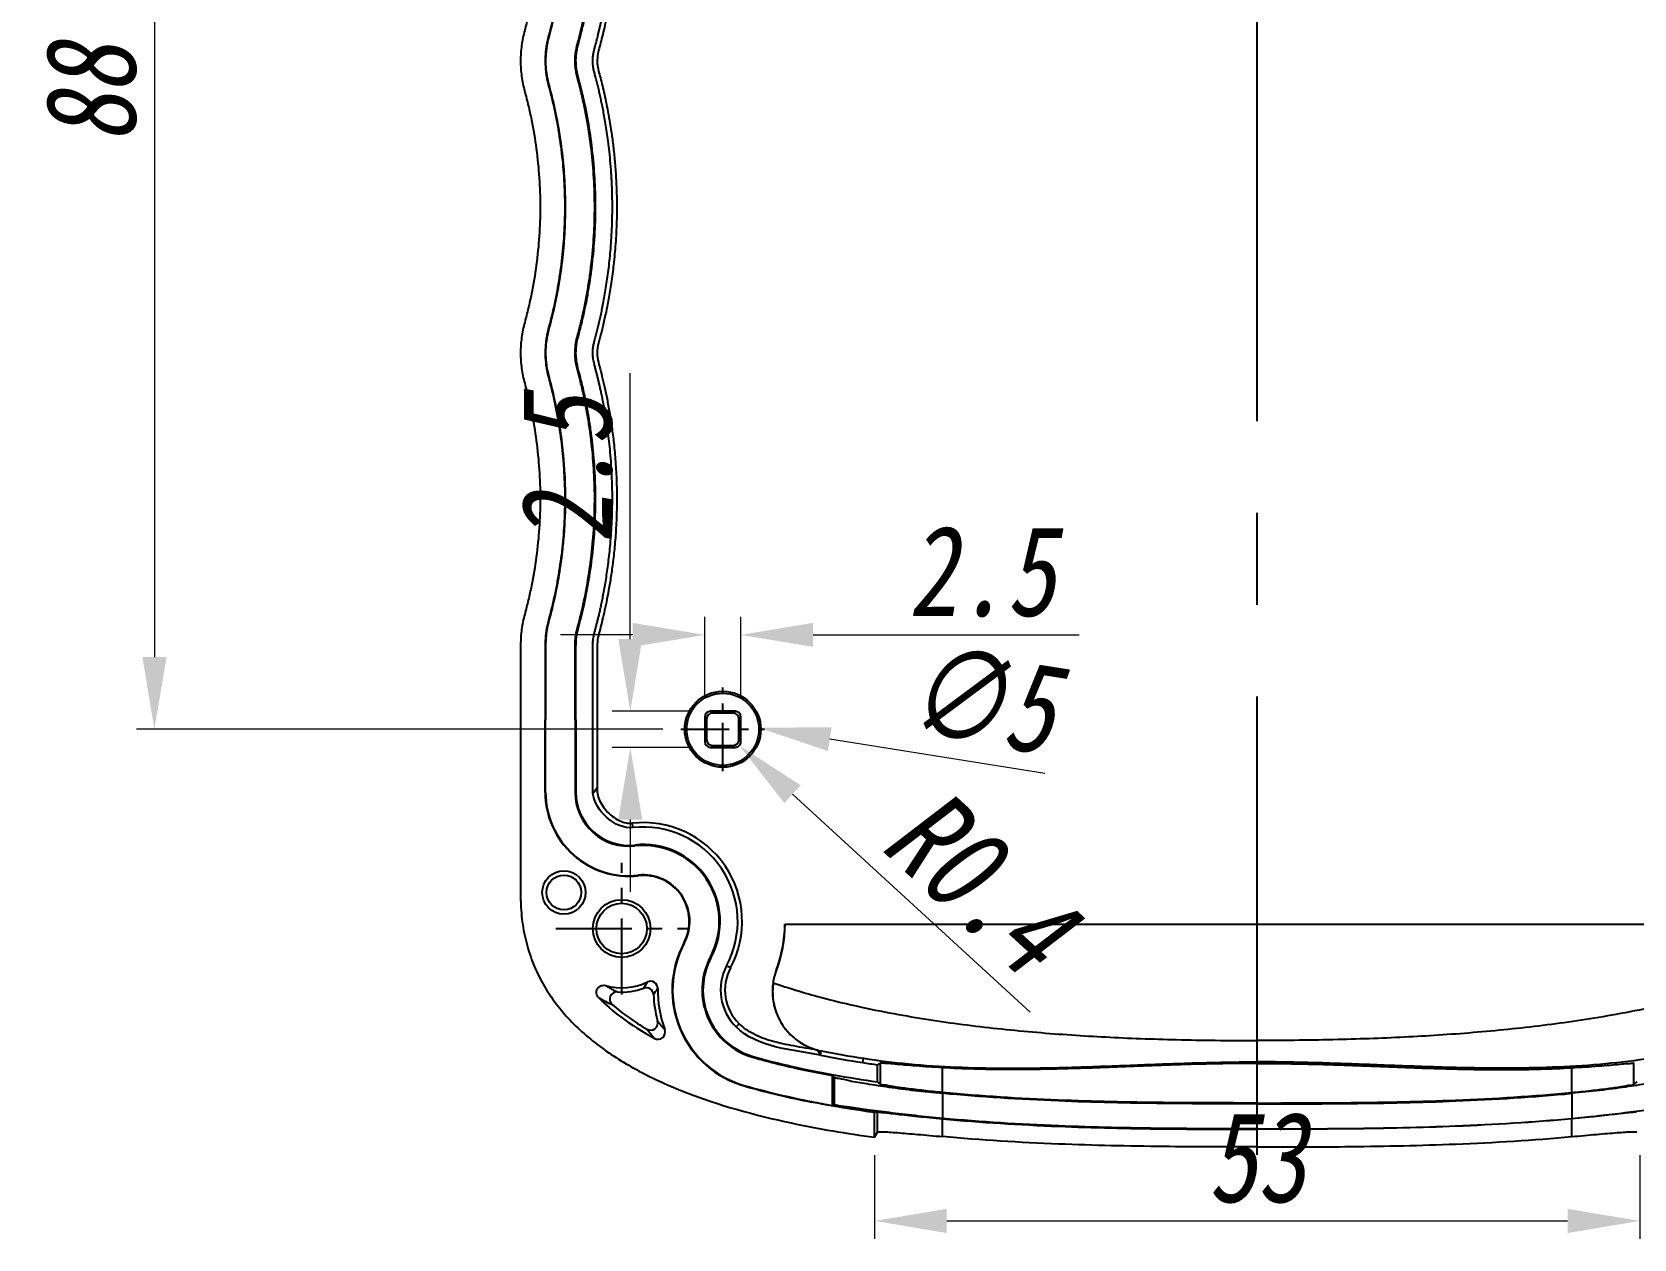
# Model space of a CAD drawing. Header units: millimetres. Extents: x 4697 to 5264, y 321 to 714.
# Drawn here: x 5094.8 to 5205.7, y 439.5 to 523.1 of the extents above; entities that cross this region are included whole.
import ezdxf

# ---------------------------------------------------------------- set-up
doc = ezdxf.new("R2010")
doc.units = ezdxf.units.MM
doc.linetypes.add('CENTER', pattern=[50.8, 31.75, -6.35, 6.35, -6.35])
doc.layers.add('06___PRT_ALL_SURFS', color=7, linetype='Continuous')
doc.layers.add('dim', color=82, linetype='Continuous', lineweight=9)
doc.styles.add('wuwei', font='SimSun.ttf', dxfattribs={"width": 0.8, "oblique": 10})
doc.dimstyles.new('wuwei', dxfattribs={"dimscale": 2.5, "dimtxt": 2.5, "dimasz": 1.5, "dimexe": 0.3, "dimexo": 0.3, "dimgap": 0.5, "dimtad": 1, "dimdsep": 46, "dimtxsty": 'wuwei', "dimcen": 0, "dimclrd": 42, "dimclre": 82, "dimclrt": 82, "dimazin": 2, "dimtfac": 1, "dimtofl": 0, "dimtmove": 0, "dimatfit": 3, "dimfxl": 0, "dimlwd": 5, "dimlwe": 5, "dimarcsym": 0})

# ---------------------------------------------------------------- blocks, each defined once
blk = doc.blocks.new('*D22')
at = {"layer": 'Defpoints', "color": 0}
for p in [(5139.71, 562.81), (5103.25, 474.81), (5139.71, 474.81)]:
    blk.add_point(p, dxfattribs=at)
at = {"layer": 'dim', "color": 82, "lineweight": 5}
for p, q in [((5138.46, 562.81), (5102.01, 562.81)), ((5138.46, 474.81), (5102.01, 474.81))]:
    blk.add_line(p, q, dxfattribs=at)
at = {"layer": 'dim', "color": 42, "lineweight": 5}
blk.add_line((5103.25, 557.81), (5103.25, 479.81), dxfattribs=at)
at = {"layer": 'dim', "color": 42}
for points in [[(5102.42, 557.81), (5104.09, 557.81), (5103.25, 562.81)], [(5102.42, 479.81), (5104.09, 479.81), (5103.25, 474.81)]]:
    blk.add_solid(points, dxfattribs=at)
at = {"layer": 'dim', "color": 82, "insert": (5098.88, 518.81), "char_height": 6.25, "attachment_point": 5, "rotation": 90, "style": 'wuwei'}
blk.add_mtext('88', dxfattribs=at)
blk = doc.blocks.new('*D21')
at = {"layer": 'Defpoints', "color": 0}
for p in [(5153.11, 446.56), (5206.1, 446.56), (5206.1, 440.77)]:
    blk.add_point(p, dxfattribs=at)
at = {"layer": 'dim', "color": 82, "lineweight": 5}
for p, q in [((5153.11, 445.31), (5153.11, 439.52)), ((5206.1, 445.31), (5206.1, 439.52))]:
    blk.add_line(p, q, dxfattribs=at)
at = {"layer": 'dim', "color": 42, "lineweight": 5}
blk.add_line((5158.11, 440.77), (5201.1, 440.77), dxfattribs=at)
at = {"layer": 'dim', "color": 42}
for points in [[(5158.11, 441.6), (5158.11, 439.93), (5153.11, 440.77)], [(5201.1, 441.6), (5201.1, 439.93), (5206.1, 440.77)]]:
    blk.add_solid(points, dxfattribs=at)
at = {"layer": 'dim', "color": 82, "insert": (5179.61, 445.14), "char_height": 6.25, "attachment_point": 5, "style": 'wuwei'}
blk.add_mtext('53', dxfattribs=at)
blk = doc.blocks.new('*D20')
at = {"layer": 'Defpoints', "color": 0}
for p in [(5143.86, 481.35), (5141.36, 475.66), (5143.86, 475.66)]:
    blk.add_point(p, dxfattribs=at)
at = {"layer": 'dim', "color": 82, "lineweight": 5}
for p, q in [((5141.36, 476.91), (5141.36, 482.6)), ((5143.86, 476.91), (5143.86, 482.6))]:
    blk.add_line(p, q, dxfattribs=at)
at = {"layer": 'dim', "color": 42, "lineweight": 5}
for p, q in [((5136.36, 481.35), (5131.36, 481.35)), ((5148.86, 481.35), (5167.27, 481.35))]:
    blk.add_line(p, q, dxfattribs=at)
at = {"layer": 'dim', "color": 42}
for points in [[(5136.36, 482.18), (5136.36, 480.52), (5141.36, 481.35)], [(5148.86, 482.18), (5148.86, 480.52), (5143.86, 481.35)]]:
    blk.add_solid(points, dxfattribs=at)
at = {"layer": 'dim', "color": 82, "insert": (5160.56, 485.73), "char_height": 6.25, "attachment_point": 5, "style": 'wuwei'}
blk.add_mtext('2.5', dxfattribs=at)
blk = doc.blocks.new('*D19')
at = {"layer": 'Defpoints', "color": 0}
for p in [(5136.2, 476.06), (5141.76, 476.06), (5141.76, 473.56)]:
    blk.add_point(p, dxfattribs=at)
at = {"layer": 'dim', "color": 42, "lineweight": 5}
for p, q in [((5136.2, 481.06), (5136.2, 499.48)), ((5136.2, 468.56), (5136.2, 463.56))]:
    blk.add_line(p, q, dxfattribs=at)
at = {"layer": 'dim', "color": 82, "lineweight": 5}
for p, q in [((5140.51, 476.06), (5134.95, 476.06)), ((5140.51, 473.56), (5134.95, 473.56))]:
    blk.add_line(p, q, dxfattribs=at)
at = {"layer": 'dim', "color": 42}
for points in [[(5135.37, 481.06), (5137.03, 481.06), (5136.2, 476.06)], [(5135.37, 468.56), (5137.03, 468.56), (5136.2, 473.56)]]:
    blk.add_solid(points, dxfattribs=at)
at = {"layer": 'dim', "color": 82, "insert": (5131.83, 492.77), "char_height": 6.25, "attachment_point": 5, "rotation": 90, "style": 'wuwei'}
blk.add_mtext('2.5', dxfattribs=at)
blk = doc.blocks.new('*D18')
at = {"layer": 'Defpoints', "color": 0}
for p in [(5140.14, 475.71), (5145.07, 474.92)]:
    blk.add_point(p, dxfattribs=at)
at = {"layer": 'dim', "color": 42, "lineweight": 5}
blk.add_line((5164.91, 471.76), (5150.01, 474.13), dxfattribs=at)
at = {"layer": 'dim', "color": 42}
blk.add_solid([(5150.14, 474.95), (5149.88, 473.31), (5145.07, 474.92)], dxfattribs=at)
at = {"layer": 'dim', "color": 82, "insert": (5160.62, 476.87), "char_height": 6.25, "attachment_point": 5, "rotation": 350.9405, "style": 'wuwei'}
blk.add_mtext('∅5', dxfattribs=at)
blk = doc.blocks.new('*D28')
at = {"layer": 'Defpoints', "color": 0}
for p in [(5143.46, 473.96), (5143.75, 473.69)]:
    blk.add_point(p, dxfattribs=at)
at = {"layer": 'dim', "color": 42, "lineweight": 5}
blk.add_line((5163.89, 455.23), (5147.44, 470.31), dxfattribs=at)
at = {"layer": 'dim', "color": 42}
blk.add_solid([(5148, 470.93), (5146.87, 469.7), (5143.75, 473.69)], dxfattribs=at)
at = {"layer": 'dim', "color": 82, "insert": (5160.46, 464.3), "char_height": 6.25, "attachment_point": 5, "rotation": 317.4769, "style": 'wuwei'}
blk.add_mtext('R0.4', dxfattribs=at)

msp = doc.modelspace()

# ---------------------------------------------------------------- linework, layer by layer
at = {"color": 1, "linetype": 'CENTER'}
msp.add_line((5179.605, 445.341), (5179.605, 685.238), dxfattribs=at)
at = {"color": 7, "linetype": 'Continuous'}
for p, q in [((5130.305, 470.439), (5130.306, 475.474)), ((5130.336, 470.439), (5130.336, 475.474)), ((5132.441, 475.474), (5132.38, 475.474)), ((5130.336, 470.439), (5130.305, 470.439)), ((5132.38, 471.08), (5132.379, 470.438)), ((5132.379, 470.438), (5132.44, 470.438)), ((5132.441, 470.93), (5132.44, 470.438)), ((5133.767, 470.588), (5133.903, 470.587)), ((5133.903, 470.78), (5133.903, 470.587)), ((5136.378, 468.004), (5136.344, 468.307)), ((5136.52, 466.735), (5136.513, 466.796)), ((5136.748, 464.705), (5136.751, 464.674)), ((5146.909, 461.312), (5212.302, 461.312)), ((5139.94, 460), (5139.913, 460.014)), ((5141.743, 459.038), (5141.797, 459.009)), ((5143.139, 458.294), (5142.869, 458.438)), ((5146.302, 458.11), (5146.318, 458.104)), ((5143.734, 454.426), (5143.52, 454.208)), ((5149.364, 452.241), (5149.423, 452.542)), ((5179.605, 451.68), (5179.605, 453.257)), ((5144.686, 452.098), (5144.702, 452.157)), ((5205.692, 450.228), (5205.692, 451.696)), ((5201.394, 449.659), (5201.394, 451.375)), ((5205.692, 450.228), (5205.905, 450.401)), ((5144.163, 450.122), (5144.155, 450.092)), ((5201.394, 449.603), (5201.394, 447.866)), ((5148.757, 449.029), (5148.748, 448.999)), ((5153.106, 446.556), (5153.106, 448.273)), ((5153.318, 446.909), (5153.318, 448.315)), ((5179.605, 448.877), (5179.605, 448.933)), ((5157.817, 446.606), (5157.817, 447.84)), ((5179.605, 447.121), (5179.605, 447.148)), ((5201.394, 446.606), (5201.394, 447.84)), ((5153.106, 446.556), (5153.318, 446.909))]:
    msp.add_line(p, q, dxfattribs=at)
at = {"color": 1, "linetype": 'CENTER', "ltscale": 0.165934}
for p, q in [((5135.605, 456.448), (5135.605, 465.575)), ((5131.042, 461.012), (5140.168, 461.012))]:
    msp.add_line(p, q, dxfattribs=at)
at = {"color": 7, "linetype": 'Continuous'}
for radius in [1.5, 1.203]:
    msp.add_circle((5131.605, 463.512), radius, dxfattribs=at)
for centre, radius, start, end in [((5136.106, 470.438), 5.8, 179.99872, 276.38989), ((5136.106, 470.438), 5.77, 179.99872, 276.38988), ((5168.815, 485.787), 39.292, 201.98114, 202.21793), ((5136.106, 470.438), 3.726, 180, 276.38988), ((5136.106, 470.438), 3.665, 180.00039, 276.38988), ((5114.764, 483.938), 23.224, 324.18117, 324.90999), ((5153.636, 456.658), 24.265, 144.40991, 144.96566), ((5137.105, 461.512), 6.838, 331.92913, 96.38988), ((5137.105, 461.512), 6.532, 331.92913, 96.38794), ((5137.105, 461.512), 5.317, 331.92913, 96.38988), ((5137.105, 461.512), 5.256, 331.92913, 96.38988), ((5137.105, 461.512), 3.213, 331.92913, 96.38988), ((5137.105, 461.512), 3.182, 331.92914, 96.38986), ((5137.105, 461.512), 9.805, 339.70185, 358.83127), ((5146.02, 456.757), 6.921, 151.92913, 254.36861), ((5146.02, 456.757), 6.89, 151.92913, 254.36861), ((5146.02, 456.757), 4.847, 151.92913, 254.01867), ((5146.02, 456.757), 4.786, 151.92913, 254.0184), ((5146.02, 456.757), 3.571, 151.92913, 225.56353), ((5146.02, 456.757), 3.265, 151.92913, 225.56352), ((5135.605, 461.012), 4.1, 254.18436, 295.69769), ((5117.393, 468.632), 22.97, 329.25624, 330.48928), ((5137.6, 456.867), 0.5, 359.2444, 115.70967), ((5137.865, 462.642), 7.485, 238.86637, 247.08278), ((5135.277, 456.126), 0.5, 86.10911, 229.22887), ((5135.605, 461.012), 4.397, 266.16175, 290.36059), ((5137.309, 456.421), 0.5, 2.20389, 110.36866), ((5118.063, 470.447), 24.209, 324.65043, 325.86007), ((5146.02, 456.757), 8.218, 182.21196, 195.1645), ((5146.02, 456.757), 7.921, 179.25639, 200.2167), ((5137.606, 454.477), 0.5, 239.469, 15.19602), ((5148.077, 462.374), 13.578, 217.83156, 221.32803), ((5138.118, 453.847), 0.5, 241.55609, 20.25533), ((5147.815, 462.356), 12.435, 218.53973, 222.09085), ((5163.631, 460.971), 16.726, 210.01223, 211.45852), ((5163.34, 523.399), 72.517, 258.88714, 261.24301), ((5160.408, 508.179), 60.317, 254.36861, 258.85467), ((5160.408, 508.179), 60.287, 254.36861, 258.85689), ((5162.477, 518.724), 71.033, 258.86318, 260.04453), ((5132.983, 550.324), 104.016, 281.1546, 281.27398)]:
    msp.add_arc(centre, radius, start, end, dxfattribs=at)
for points, start_tangent, end_tangent in [([(5136.106, 683.523), (5135.05, 683.484), (5131.339, 683.341), (5127.629, 683.186), (5125.774, 683.104), (5123.919, 683.019), (5122.064, 682.931), (5121.136, 682.886), (5120.21, 682.841), (5119.453, 682.767), (5118.705, 682.622), (5117.272, 682.123), (5115.957, 681.361), (5114.81, 680.366), (5113.872, 679.171), (5113.177, 677.82), (5112.75, 676.364), (5112.641, 675.61), (5112.605, 674.85), (5112.605, 673.671), (5112.605, 672.49), (5112.605, 670.129), (5112.605, 667.769), (5112.605, 665.408), (5112.605, 660.687), (5112.605, 655.966), (5112.605, 651.245), (5112.605, 646.524), (5112.605, 637.081), (5112.605, 627.639), (5112.605, 618.196), (5112.605, 613.475), (5112.605, 608.754), (5112.605, 604.033), (5112.605, 601.672), (5112.605, 600.492), (5112.605, 599.312), (5112.644, 598.215), (5112.775, 597.125), (5113.256, 595.381), (5114.009, 594.01), (5114.993, 592.945), (5117.487, 591.475), (5120.414, 590.434), (5123.365, 589.331), (5125.994, 587.717), (5127.057, 586.59), (5127.882, 585.18), (5128.442, 583.287), (5128.567, 582.3), (5128.605, 581.311), (5128.605, 580.075), (5128.605, 578.839), (5128.605, 576.366), (5128.605, 573.893), (5128.605, 571.42), (5128.605, 568.947), (5128.605, 566.474), (5128.605, 564.001), (5128.605, 562.764), (5128.605, 561.529), (5128.623, 560.995), (5128.676, 560.465), (5128.765, 559.939), (5128.888, 559.42), (5129.138, 558.44), (5129.356, 557.451), (5129.692, 555.456), (5129.961, 551.42), (5129.894, 549.398), (5129.692, 547.384), (5129.356, 545.389), (5129.138, 544.4), (5128.888, 543.42), (5128.765, 542.902), (5128.676, 542.375), (5128.605, 541.312), (5128.676, 540.249), (5128.765, 539.722), (5128.888, 539.203), (5129.138, 538.223), (5129.356, 537.235), (5129.692, 535.239), (5129.894, 533.226), (5129.961, 531.203), (5129.894, 529.181), (5129.692, 527.167), (5129.356, 525.172), (5129.138, 524.184), (5128.888, 523.203), (5128.765, 522.685), (5128.676, 522.158), (5128.605, 521.095), (5128.676, 520.032), (5128.765, 519.505), (5128.888, 518.987), (5129.138, 518.006), (5129.356, 517.018), (5129.692, 515.023), (5129.894, 513.009), (5129.961, 510.987), (5129.894, 508.964), (5129.692, 506.951), (5129.356, 504.955), (5129.138, 503.967), (5128.888, 502.987), (5128.765, 502.468), (5128.676, 501.941), (5128.605, 500.878), (5128.676, 499.816), (5128.765, 499.289), (5128.888, 498.77), (5129.138, 497.79), (5129.356, 496.801), (5129.692, 494.806), (5129.894, 492.792), (5129.961, 490.77), (5129.692, 486.734), (5129.356, 484.739), (5129.138, 483.75), (5128.888, 482.77), (5128.765, 482.251), (5128.676, 481.725), (5128.623, 481.195), (5128.605, 480.661), (5128.605, 479.578), (5128.605, 478.493), (5128.605, 476.324), (5128.605, 471.987), (5128.605, 469.818), (5128.605, 467.649), (5128.605, 466.565), (5128.605, 465.48), (5128.605, 464.396), (5128.605, 463.854), (5128.605, 463.583), (5128.605, 463.312), (5128.607, 463.101), (5128.611, 462.892), (5128.629, 462.48), (5128.7, 461.674), (5128.818, 460.894), (5128.98, 460.139), (5129.435, 458.703), (5130.057, 457.362), (5131.767, 454.956), (5134.039, 452.894), (5136.803, 451.149), (5139.989, 449.694), (5147.345, 447.551), (5153.106, 446.556)], (-0.9993428, -0.0362491), (0.9907819, -0.135467)), ([(5133.596, 470.376), (5133.606, 475.474), (5133.606, 476.131), (5133.606, 476.723), (5133.606, 477.256), (5133.606, 477.735), (5133.606, 478.164), (5133.606, 478.548), (5133.606, 478.894), (5133.606, 479.213), (5133.606, 479.517), (5133.605, 479.816), (5133.604, 480.115), (5133.604, 480.405), (5133.607, 480.675), (5133.613, 480.869), (5133.629, 481.028), (5133.651, 481.186), (5133.687, 481.348), (5133.744, 481.573), (5133.808, 481.82), (5133.872, 482.068), (5133.936, 482.32), (5134.001, 482.583), (5134.068, 482.866), (5134.138, 483.176), (5134.212, 483.521), (5134.289, 483.906), (5134.371, 484.336), (5134.456, 484.814), (5134.542, 485.338), (5134.625, 485.901), (5134.703, 486.502), (5134.776, 487.144), (5134.841, 487.839), (5134.896, 488.608), (5134.938, 489.473), (5134.96, 490.434), (5134.955, 491.443), (5134.923, 492.429), (5134.868, 493.347), (5134.797, 494.182), (5134.717, 494.929), (5134.632, 495.587), (5134.547, 496.167), (5134.463, 496.683), (5134.382, 497.147), (5134.303, 497.567), (5134.228, 497.942), (5134.158, 498.272), (5134.093, 498.564), (5134.03, 498.832), (5133.969, 499.088), (5133.905, 499.34), (5133.841, 499.592), (5133.778, 499.835), (5133.716, 500.075), (5133.668, 500.27), (5133.639, 500.433), (5133.615, 500.649), (5133.605, 500.881), (5133.617, 501.137), (5133.648, 501.379), (5133.705, 501.637), (5133.792, 501.977), (5133.886, 502.341), (5133.979, 502.711), (5134.069, 503.087), (5134.155, 503.469), (5134.24, 503.873), (5134.327, 504.319), (5134.42, 504.824), (5134.515, 505.385), (5134.606, 505.984), (5134.69, 506.607), (5134.764, 507.251), (5134.829, 507.925), (5134.885, 508.653), (5134.929, 509.46), (5134.956, 510.361), (5134.96, 511.33), (5134.936, 512.327), (5134.886, 513.304), (5134.815, 514.209), (5134.733, 515.004), (5134.646, 515.7), (5134.557, 516.32), (5134.466, 516.882), (5134.377, 517.386), (5134.294, 517.83), (5134.214, 518.223), (5134.137, 518.587), (5134.056, 518.941), (5133.971, 519.295), (5133.882, 519.647), (5133.794, 519.988), (5133.715, 520.296), (5133.662, 520.519), (5133.636, 520.668), (5133.617, 520.841), (5133.607, 520.995), (5133.605, 521.131), (5133.61, 521.254), (5133.618, 521.366), (5133.63, 521.472), (5133.644, 521.574), (5133.658, 521.655), (5133.676, 521.737), (5133.706, 521.856), (5133.739, 521.989), (5133.774, 522.127), (5133.812, 522.272), (5133.852, 522.429), (5133.895, 522.601), (5133.944, 522.793), (5133.996, 523.006), (5134.053, 523.242), (5134.114, 523.503), (5134.178, 523.79), (5134.243, 524.102), (5134.311, 524.443), (5134.38, 524.817), (5134.452, 525.227), (5134.527, 525.678), (5134.602, 526.173), (5134.676, 526.714), (5134.746, 527.301), (5134.812, 527.946), (5134.871, 528.672), (5134.921, 529.5), (5134.953, 530.426), (5134.961, 531.404), (5134.942, 532.382), (5134.898, 533.322), (5134.835, 534.193), (5134.76, 534.971), (5134.68, 535.656), (5134.598, 536.262), (5134.515, 536.802), (5134.433, 537.292), (5134.353, 537.736), (5134.276, 538.135), (5134.204, 538.489), (5134.137, 538.803), (5134.073, 539.087), (5134.01, 539.352), (5133.947, 539.607), (5133.884, 539.856), (5133.82, 540.102), (5133.758, 540.341), (5133.7, 540.571), (5133.659, 540.75), (5133.633, 540.914), (5133.612, 541.131), (5133.606, 541.358), (5133.62, 541.597), (5133.647, 541.808), (5133.689, 542.006), (5133.756, 542.271), (5133.829, 542.556), (5133.902, 542.843), (5133.974, 543.133), (5134.045, 543.427), (5134.117, 543.735), (5134.191, 544.07), (5134.269, 544.448), (5134.351, 544.872), (5134.434, 545.333), (5134.515, 545.82), (5134.593, 546.332), (5134.667, 546.867), (5134.737, 547.436), (5134.801, 548.051), (5134.859, 548.727), (5134.908, 549.479), (5134.944, 550.312), (5134.961, 551.224), (5134.953, 552.209), (5134.916, 553.227), (5134.852, 554.208), (5134.77, 555.098), (5134.678, 555.892), (5134.58, 556.6), (5134.479, 557.238), (5134.379, 557.811), (5134.282, 558.322), (5134.188, 558.779), (5134.099, 559.185), (5134.014, 559.551), (5133.93, 559.894), (5133.847, 560.223), (5133.766, 560.536), (5133.692, 560.827), (5133.639, 561.05), (5133.619, 561.177), (5133.611, 561.359), (5133.605, 561.628), (5133.603, 561.898), (5133.603, 562.172), (5133.605, 562.454), (5133.606, 562.745), (5133.606, 563.033), (5133.606, 563.321), (5133.606, 563.621), (5133.606, 563.946), (5133.606, 564.31), (5133.605, 564.716), (5133.605, 565.164), (5133.606, 565.655), (5133.606, 566.192), (5133.606, 566.775), (5133.606, 567.406), (5133.606, 568.096), (5133.606, 568.866), (5133.606, 569.741), (5133.606, 570.725), (5133.606, 571.806), (5133.606, 572.966), (5133.606, 574.185), (5133.606, 575.44), (5133.606, 576.708), (5133.606, 577.961), (5133.606, 579.164), (5133.607, 580.284), (5133.608, 581.335), (5133.573, 582.348), (5133.488, 583.317), (5133.346, 584.275), (5133.135, 585.233), (5132.853, 586.178), (5132.501, 587.096), (5132.072, 587.995), (5131.539, 588.902), (5130.857, 589.85), (5129.967, 590.845), (5129.261, 591.498)], (0.004704, 0.9999889), (-0.7607974, 0.6489895)), ([(5132.38, 475.474), (5132.379, 477.244), (5132.38, 479.021), (5132.378, 479.915), (5132.381, 480.706), (5132.391, 480.975), (5132.413, 481.192), (5132.43, 481.316), (5132.447, 481.419), (5132.498, 481.649), (5132.708, 482.467), (5132.941, 483.443), (5133.311, 485.406), (5133.567, 487.38), (5133.707, 489.367), (5133.731, 491.357), (5133.638, 493.348), (5133.43, 495.329), (5133.282, 496.311), (5133.108, 497.287), (5132.902, 498.271), (5132.664, 499.244), (5132.475, 499.991), (5132.436, 500.192), (5132.404, 500.428), (5132.379, 500.9), (5132.408, 501.366), (5132.44, 501.593), (5132.487, 501.818), (5132.569, 502.145), (5132.683, 502.586), (5132.92, 503.563), (5133.122, 504.546), (5133.295, 505.524), (5133.44, 506.506), (5133.644, 508.49), (5133.732, 510.478), (5133.704, 512.467), (5133.559, 514.455), (5133.299, 516.428), (5132.924, 518.389), (5132.689, 519.365), (5132.574, 519.809), (5132.489, 520.148), (5132.442, 520.371), (5132.41, 520.595), (5132.388, 520.835), (5132.379, 521.068), (5132.384, 521.298), (5132.403, 521.534), (5132.434, 521.77), (5132.472, 521.973), (5132.551, 522.292), (5132.659, 522.715), (5132.896, 523.676), (5133.279, 525.642), (5133.546, 527.61), (5133.698, 529.599), (5133.734, 531.589), (5133.653, 533.58), (5133.456, 535.564), (5133.315, 536.545), (5133.145, 537.522), (5132.946, 538.51), (5132.711, 539.493), (5132.503, 540.304), (5132.416, 540.76), (5132.392, 541.003), (5132.38, 541.238), (5132.398, 541.701), (5132.427, 541.942), (5132.463, 542.146), (5132.53, 542.428), (5132.638, 542.845), (5132.872, 543.794), (5133.085, 544.78), (5133.262, 545.759), (5133.413, 546.74), (5133.629, 548.721), (5133.728, 550.71), (5133.712, 552.699), (5133.579, 554.687), (5133.33, 556.665), (5133.163, 557.642), (5132.969, 558.616), (5132.738, 559.609), (5132.523, 560.447), (5132.451, 560.744), (5132.412, 560.951), (5132.393, 561.141), (5132.383, 561.4), (5132.377, 562.17), (5132.38, 563.054), (5132.379, 564.839), (5132.38, 566.606), (5132.38, 568.379), (5132.38, 570.15), (5132.38, 571.922), (5132.38, 573.692), (5132.38, 575.46), (5132.38, 577.242), (5132.38, 579.011), (5132.383, 580.773), (5132.372, 581.778), (5132.297, 582.922), (5132.122, 584.145), (5131.821, 585.382), (5130.759, 587.832), (5129.091, 589.987)], (-0.0002432, 1), (-0.7077605, 0.7064524)), ([(5132.441, 475.474), (5132.44, 477.244), (5132.441, 479.022), (5132.44, 479.916), (5132.442, 480.705), (5132.452, 480.971), (5132.474, 481.185), (5132.491, 481.307), (5132.507, 481.408), (5132.558, 481.635), (5132.767, 482.452), (5133.001, 483.43), (5133.371, 485.397), (5133.628, 487.374), (5133.768, 489.365), (5133.792, 491.358), (5133.699, 493.352), (5133.49, 495.337), (5133.342, 496.321), (5133.168, 497.299), (5132.962, 498.285), (5132.724, 499.259), (5132.534, 500.005), (5132.496, 500.201), (5132.465, 500.435), (5132.44, 500.899), (5132.469, 501.359), (5132.5, 501.582), (5132.546, 501.804), (5132.628, 502.13), (5132.742, 502.571), (5132.979, 503.549), (5133.182, 504.534), (5133.355, 505.514), (5133.501, 506.498), (5133.705, 508.485), (5133.793, 510.478), (5133.765, 512.47), (5133.62, 514.461), (5133.359, 516.438), (5132.984, 518.403), (5132.748, 519.38), (5132.633, 519.824), (5132.548, 520.162), (5132.502, 520.382), (5132.471, 520.602), (5132.449, 520.839), (5132.44, 521.068), (5132.445, 521.295), (5132.464, 521.527), (5132.494, 521.761), (5132.532, 521.959), (5132.61, 522.277), (5132.719, 522.7), (5132.955, 523.663), (5133.339, 525.632), (5133.607, 527.603), (5133.759, 529.596), (5133.795, 531.589), (5133.714, 533.584), (5133.517, 535.572), (5133.375, 536.554), (5133.205, 537.533), (5133.005, 538.523), (5132.77, 539.509), (5132.562, 540.319), (5132.477, 540.768), (5132.453, 541.007), (5132.441, 541.24), (5132.459, 541.696), (5132.487, 541.934), (5132.523, 542.134), (5132.59, 542.413), (5132.697, 542.83), (5132.931, 543.78), (5133.145, 544.768), (5133.323, 545.749), (5133.474, 546.731), (5133.69, 548.717), (5133.789, 550.709), (5133.773, 552.702), (5133.64, 554.693), (5133.39, 556.674), (5133.223, 557.653), (5133.029, 558.629), (5132.797, 559.624), (5132.583, 560.462), (5132.511, 560.757), (5132.472, 560.96), (5132.453, 561.145), (5132.444, 561.401), (5132.438, 562.17), (5132.441, 563.054), (5132.44, 564.839), (5132.441, 566.606), (5132.441, 568.379), (5132.441, 570.15), (5132.441, 571.922), (5132.441, 573.692), (5132.441, 575.46), (5132.441, 577.242), (5132.441, 579.011), (5132.444, 580.773), (5132.433, 581.78), (5132.358, 582.928), (5132.182, 584.157), (5131.879, 585.399), (5130.812, 587.863), (5129.155, 590.009)], (-0.0002427, 1), (-0.7056883, 0.7085224)), ([(5127.634, 588.511), (5128.972, 586.78), (5129.836, 584.781), (5130.086, 583.755), (5130.234, 582.714), (5130.3, 581.706), (5130.309, 580.773), (5130.306, 579.006), (5130.306, 577.236), (5130.306, 575.459), (5130.306, 573.69), (5130.306, 570.147), (5130.306, 568.377), (5130.306, 566.605), (5130.305, 564.836), (5130.306, 563.056), (5130.304, 562.174), (5130.31, 561.341), (5130.364, 560.652), (5130.509, 559.946), (5130.727, 559.1), (5130.942, 558.179), (5131.281, 556.343), (5131.515, 554.487), (5131.64, 552.621), (5131.561, 548.884), (5131.359, 547.024), (5131.216, 546.099), (5131.05, 545.183), (5130.853, 544.265), (5130.629, 543.36), (5130.52, 542.938), (5130.434, 542.575), (5130.375, 542.243), (5130.333, 541.893), (5130.307, 541.199), (5130.359, 540.498), (5130.486, 539.82), (5130.702, 538.977), (5130.922, 538.06), (5131.107, 537.141), (5131.4, 535.296), (5131.584, 533.434), (5131.66, 531.565), (5131.626, 529.696), (5131.484, 527.831), (5131.232, 525.977), (5130.875, 524.143), (5130.651, 523.231), (5130.449, 522.427), (5130.386, 522.095), (5130.34, 521.749), (5130.306, 521.054), (5130.35, 520.353), (5130.4, 520.011), (5130.469, 519.675), (5130.68, 518.85), (5130.901, 517.937), (5131.251, 516.098), (5131.496, 514.245), (5131.632, 512.379), (5131.658, 510.51), (5131.576, 508.642), (5131.385, 506.78), (5131.086, 504.936), (5130.896, 504.019), (5130.675, 503.104), (5130.467, 502.287), (5130.397, 501.949), (5130.348, 501.604), (5130.342, 500.209), (5130.388, 499.863), (5130.452, 499.533), (5130.656, 498.727), (5130.88, 497.812), (5131.072, 496.895), (5131.374, 495.052), (5131.57, 493.192), (5131.635, 489.454), (5131.504, 487.588), (5131.263, 485.734), (5130.917, 483.893), (5130.699, 482.982), (5130.483, 482.139), (5130.409, 481.797), (5130.356, 481.457), (5130.307, 480.75), (5130.305, 479.911), (5130.306, 479.022), (5130.306, 477.247), (5130.306, 475.474)], (0.706968, -0.7072455), (0.0002474, -1)), ([(5127.653, 588.52), (5129.517, 585.731), (5130.297, 582.193), (5130.326, 578.868), (5130.326, 576.089), (5130.326, 573.74), (5130.327, 571.727), (5130.327, 569.988), (5130.327, 568.476), (5130.327, 567.156), (5130.327, 565.997), (5130.327, 564.976), (5130.328, 564.089), (5130.328, 563.317), (5130.326, 562.615), (5130.325, 561.93), (5130.335, 561.239), (5130.4, 560.559), (5130.546, 559.889), (5130.724, 559.2), (5130.895, 558.49), (5131.054, 557.749), (5131.206, 556.936), (5131.355, 556), (5131.492, 554.927), (5131.603, 553.718), (5131.672, 552.322), (5131.677, 550.732), (5131.604, 549.147), (5131.475, 547.756), (5131.323, 546.619), (5131.167, 545.679), (5131.011, 544.874), (5130.847, 544.14), (5130.671, 543.43), (5130.486, 542.7), (5130.367, 541.997), (5130.329, 541.34), (5130.362, 540.682), (5130.47, 539.999), (5130.639, 539.314), (5130.81, 538.645), (5130.969, 537.957), (5131.119, 537.209), (5131.26, 536.41), (5131.391, 535.548), (5131.509, 534.577), (5131.607, 533.464), (5131.671, 532.197), (5131.683, 530.761), (5131.62, 529.126), (5131.446, 527.283), (5131.154, 525.376), (5130.814, 523.776), (5130.474, 522.424), (5130.333, 521.252), (5130.388, 520.256), (5130.559, 519.42), (5130.77, 518.599), (5130.962, 517.781), (5131.128, 516.96), (5131.273, 516.126), (5131.406, 515.223), (5131.528, 514.189), (5131.626, 512.993), (5131.682, 511.626), (5131.677, 510.129), (5131.602, 508.634), (5131.479, 507.321), (5131.333, 506.226), (5131.182, 505.307), (5131.026, 504.494), (5130.858, 503.731), (5130.688, 503.043), (5130.527, 502.418), (5130.402, 501.807), (5130.341, 501.18), (5130.342, 500.554), (5130.406, 499.927), (5130.534, 499.31), (5130.691, 498.703), (5130.853, 498.053), (5131.014, 497.328), (5131.168, 496.537), (5131.315, 495.661), (5131.453, 494.669), (5131.572, 493.532), (5131.658, 492.229), (5131.691, 490.77), (5131.655, 489.25), (5131.559, 487.859), (5131.429, 486.685), (5131.289, 485.71), (5131.143, 484.86), (5130.984, 484.065), (5130.817, 483.334), (5130.651, 482.675), (5130.49, 482.04), (5130.379, 481.394), (5130.337, 480.744), (5130.334, 480.077), (5130.336, 479.37), (5130.336, 478.571), (5130.336, 477.655), (5130.336, 476.624), (5130.337, 475.473)], (0.7063256, -0.7078871), (0.0003299, -0.9999999)), ([(5127.662, 588.526), (5128.999, 586.795), (5129.865, 584.79), (5130.116, 583.76), (5130.265, 582.717), (5130.33, 581.707), (5130.34, 580.773), (5130.336, 579.006), (5130.336, 577.236), (5130.336, 575.458), (5130.336, 573.689), (5130.336, 570.147), (5130.337, 568.376), (5130.336, 566.604), (5130.336, 564.836), (5130.337, 563.056), (5130.334, 562.174), (5130.34, 561.341), (5130.394, 560.656), (5130.538, 559.953), (5130.757, 559.107), (5130.972, 558.185), (5131.311, 556.347), (5131.546, 554.489), (5131.67, 552.621), (5131.592, 548.88), (5131.389, 547.019), (5131.246, 546.093), (5131.08, 545.176), (5130.882, 544.258), (5130.658, 543.352), (5130.55, 542.93), (5130.464, 542.568), (5130.405, 542.238), (5130.363, 541.89), (5130.337, 541.199), (5130.389, 540.501), (5130.516, 539.826), (5130.732, 538.984), (5130.952, 538.066), (5131.137, 537.146), (5131.43, 535.299), (5131.615, 533.436), (5131.69, 531.564), (5131.657, 529.693), (5131.515, 527.826), (5131.262, 525.971), (5130.905, 524.135), (5130.68, 523.222), (5130.479, 522.42), (5130.416, 522.09), (5130.37, 521.745), (5130.337, 521.053), (5130.38, 520.355), (5130.43, 520.016), (5130.499, 519.681), (5130.71, 518.856), (5130.931, 517.942), (5131.281, 516.102), (5131.527, 514.246), (5131.662, 512.379), (5131.689, 510.508), (5131.606, 508.638), (5131.415, 506.775), (5131.115, 504.928), (5130.926, 504.01), (5130.704, 503.094), (5130.591, 502.658), (5130.496, 502.279), (5130.427, 501.943), (5130.378, 501.6), (5130.372, 500.211), (5130.418, 499.867), (5130.482, 499.538), (5130.686, 498.733), (5130.91, 497.817), (5131.102, 496.899), (5131.405, 495.055), (5131.601, 493.193), (5131.665, 489.451), (5131.534, 487.583), (5131.293, 485.728), (5130.946, 483.885), (5130.728, 482.972), (5130.512, 482.13), (5130.439, 481.79), (5130.386, 481.452), (5130.338, 480.748), (5130.335, 479.909), (5130.337, 479.02), (5130.336, 477.245), (5130.337, 475.474)], (0.7061407, -0.7080715), (0.0002479, -1)), ([(5133.912, 580.312), (5133.911, 578.401), (5133.911, 576.676), (5133.911, 575.114), (5133.911, 573.696), (5133.911, 572.405), (5133.911, 571.228), (5133.911, 570.155), (5133.911, 569.18), (5133.911, 568.294), (5133.912, 567.49), (5133.911, 566.757), (5133.911, 566.088), (5133.911, 565.476), (5133.911, 564.917), (5133.911, 564.406), (5133.911, 563.939), (5133.912, 563.512), (5133.912, 563.122), (5133.911, 562.764), (5133.91, 562.436), (5133.909, 562.134), (5133.909, 561.857), (5133.911, 561.602), (5133.916, 561.367), (5133.93, 561.153), (5133.978, 560.944), (5134.035, 560.716), (5134.099, 560.469), (5134.168, 560.2), (5134.241, 559.909), (5134.318, 559.592), (5134.398, 559.246), (5134.481, 558.868), (5134.567, 558.455), (5134.654, 558.002), (5134.743, 557.506), (5134.833, 556.963), (5134.922, 556.369), (5135.008, 555.717), (5135.087, 555.001), (5135.158, 554.216), (5135.215, 553.356), (5135.253, 552.418), (5135.267, 551.393), (5135.249, 550.265), (5135.186, 549.02), (5135.069, 547.659), (5134.909, 546.382), (5134.732, 545.266), (5134.547, 544.281), (5134.354, 543.406), (5134.162, 542.625), (5133.982, 541.921), (5133.912, 541.249), (5133.998, 540.64), (5134.164, 539.992), (5134.341, 539.283), (5134.514, 538.496), (5134.685, 537.618), (5134.85, 536.642), (5135.001, 535.554), (5135.129, 534.341), (5135.222, 532.994), (5135.266, 531.511), (5135.247, 529.998), (5135.177, 528.665), (5135.074, 527.489), (5134.948, 526.446), (5134.81, 525.513), (5134.665, 524.675), (5134.517, 523.92), (5134.366, 523.238), (5134.217, 522.624), (5134.075, 522.071), (5133.953, 521.571), (5133.911, 521.043), (5133.969, 520.543), (5134.094, 520.051), (5134.232, 519.511), (5134.374, 518.923), (5134.515, 518.28), (5134.654, 517.569), (5134.793, 516.782), (5134.926, 515.911), (5135.047, 514.947), (5135.15, 513.877), (5135.226, 512.697), (5135.265, 511.403), (5135.253, 509.981), (5135.176, 508.432), (5135.042, 506.983), (5134.875, 505.716), (5134.69, 504.597), (5134.496, 503.602), (5134.294, 502.713), (5134.092, 501.915), (5133.929, 501.193), (5133.933, 500.546), (5134.069, 499.93), (5134.241, 499.259), (5134.416, 498.521), (5134.589, 497.698), (5134.756, 496.781), (5134.916, 495.759), (5135.059, 494.619), (5135.174, 493.35), (5135.248, 491.945), (5135.265, 490.403), (5135.218, 488.896), (5135.125, 487.579), (5135.001, 486.416), (5134.857, 485.381), (5134.703, 484.455), (5134.544, 483.624), (5134.383, 482.875), (5134.221, 482.202), (5134.064, 481.593), (5133.936, 481.027), (5133.909, 480.394), (5133.911, 479.696), (5133.912, 478.934), (5133.911, 478.092), (5133.911, 477.158), (5133.911, 476.123), (5133.912, 474.978), (5133.911, 473.712), (5133.909, 472.317), (5133.903, 470.78)], (-0.0048693, -0.9999881), (-0.0042186, -0.9999911)), ([(5130.305, 475.476), (5130.32, 475.478), (5130.336, 475.474)], (0.9761921, 0.2169076), (0.8601233, -0.5100862)), ([(5132.38, 475.474), (5132.38, 474.149), (5132.38, 471.08)], (0.0002043, -1), (-0.0000583, -1)), ([(5132.441, 475.474), (5132.441, 474.149), (5132.441, 470.93)], (0.0002039, -1), (-0.0000451, -1)), ([(5136.378, 468.004), (5133.61, 470.377)], (-0.9937711, -0.111441), (-0.1229101, 0.9924178)), ([(5133.903, 470.587), (5133.979, 470.128), (5134.2, 469.642), (5134.531, 469.189), (5134.95, 468.799), (5135.419, 468.507), (5135.907, 468.335), (5136.344, 468.307)], (-0.0044478, -0.9999901), (0.9937876, 0.1112933)), ([(5146.302, 458.11), (5146.082, 457.24), (5146.053, 456.355), (5146.205, 455.494), (5146.529, 454.692), (5147.007, 453.978), (5147.622, 453.376), (5148.349, 452.91), (5149.179, 452.59)], (-0.3469054, -0.9379001), (0.9667648, -0.2556675)), ([(5133.995, 456.235), (5133.88, 456.419), (5133.853, 456.633), (5133.92, 456.84), (5134.069, 456.999), (5134.271, 457.079), (5134.488, 457.067)], (-0.7016289, 0.7125425), (0.9621436, -0.2725429)), ([(5134.488, 457.067), (5134.622, 456.984), (5134.751, 456.909), (5134.872, 456.842), (5134.984, 456.783), (5135.09, 456.729), (5135.197, 456.677), (5135.311, 456.625)], (0.8448779, -0.5349591), (0.9116385, -0.410993)), ([(5146.102, 457.256), (5149.359, 456.262), (5152.208, 455.573), (5154.762, 455.064), (5157.156, 454.666), (5159.526, 454.336), (5161.928, 454.059), (5164.343, 453.83), (5166.75, 453.647), (5169.134, 453.505), (5171.534, 453.398), (5174.027, 453.321), (5176.692, 453.273), (5179.605, 453.257)], (0.945247, -0.3263559), (1, -0.0000088)), ([(5213.109, 457.256), (5209.852, 456.262), (5207.003, 455.573), (5204.448, 455.064), (5202.055, 454.666), (5199.685, 454.336), (5197.282, 454.059), (5194.867, 453.83), (5192.46, 453.647), (5190.077, 453.505), (5187.677, 453.398), (5185.183, 453.321), (5182.518, 453.273), (5179.605, 453.257)], (-0.945247, -0.3263559), (-1, -0.0000088)), ([(5133.995, 456.235), (5135.54, 454.893), (5137.88, 453.408)], (0.7016291, -0.7125424), (0.8796049, -0.475705)), ([(5134.951, 455.748), (5136.077, 454.868), (5137.352, 454.046)], (0.7567238, -0.6537347), (0.8616339, -0.5075303)), ([(5149.363, 452.241), (5143.52, 454.208)], (-0.9810698, 0.1936544), (-0.7140272, 0.700118)), ([(5149.179, 452.59), (5147.505, 452.883), (5146.018, 453.217), (5144.734, 453.713), (5143.734, 454.426)], (-0.9831435, 0.1828359), (-0.714027, 0.7001182)), ([(5144.686, 452.098), (5146.448, 451.63), (5148.285, 451.21), (5150.196, 450.836)], (0.9613515, -0.2753241), (0.984023, -0.1780412)), ([(5144.702, 452.157), (5147.403, 451.466), (5150.273, 450.884), (5153.306, 450.401)], (0.9613507, -0.2753267), (0.9902876, -0.1390343)), ([(5152.347, 452.03), (5155.478, 451.644), (5158.785, 451.42), (5162.018, 451.345), (5164.933, 451.366), (5167.409, 451.429), (5169.57, 451.504), (5171.575, 451.58), (5173.57, 451.654), (5175.585, 451.718), (5177.603, 451.763), (5179.605, 451.78)], (0.988254, -0.1528202), (1, 0)), ([(5179.605, 451.68), (5176.429, 451.64), (5173.616, 451.556), (5171.083, 451.462), (5168.745, 451.375), (5166.523, 451.305), (5164.339, 451.26), (5162.165, 451.249), (5159.993, 451.283), (5157.817, 451.375)], (-1, 0), (-0.9983781, 0.0569306)), ([(5206.863, 452.03), (5203.732, 451.644), (5200.425, 451.42), (5197.193, 451.345), (5194.277, 451.366), (5191.802, 451.429), (5189.64, 451.504), (5187.635, 451.58), (5185.641, 451.654), (5183.625, 451.718), (5181.607, 451.763), (5179.605, 451.78)], (-0.988254, -0.1528202), (-1, 0)), ([(5179.605, 451.68), (5182.782, 451.64), (5185.594, 451.556), (5188.128, 451.462), (5190.465, 451.375), (5192.687, 451.305), (5194.871, 451.26), (5197.045, 451.249), (5199.218, 451.283), (5201.394, 451.375)], (1, 0), (0.9983781, 0.0569306)), ([(5201.394, 451.375), (5202.336, 451.434), (5203.232, 451.498), (5204.038, 451.564), (5204.716, 451.624), (5205.233, 451.671), (5205.564, 451.696), (5205.692, 451.696)], (0.9983781, 0.0569306), (0.8791814, -0.4764872)), ([(5208.891, 450.731), (5208.606, 450.647), (5207.848, 450.488), (5206.656, 450.274), (5205.104, 450.037), (5203.307, 449.805), (5201.394, 449.603)], (-0.7596547, -0.6503266), (-0.9955196, -0.0945551)), ([(5179.605, 448.933), (5173.097, 448.957), (5165.842, 449.132), (5157.817, 449.659)], (-1, -0.0000002), (-0.9955155, 0.0945988)), ([(5179.605, 448.877), (5173.106, 448.901), (5165.85, 449.076), (5157.817, 449.603)], (-1, -0.0000002), (-0.9955196, 0.0945551)), ([(5179.605, 448.933), (5186.113, 448.957), (5193.368, 449.132), (5201.394, 449.659)], (1, -0.0000002), (0.9955155, 0.0945988)), ([(5179.605, 448.877), (5186.105, 448.901), (5193.361, 449.076), (5201.394, 449.603)], (1, -0.0000002), (0.9955196, 0.0945551)), ([(5201.394, 449.659), (5202.7, 449.794), (5203.884, 449.938), (5204.837, 450.071), (5205.456, 450.173), (5205.692, 450.228)], (0.9955155, 0.0945988), (0.7768336, 0.6297059)), ([(5153.106, 448.273), (5149.877, 448.786), (5148.748, 448.999)], (-0.9904363, 0.1379709), (-0.981141, 0.1932934)), ([(5153.318, 448.315), (5153.425, 448.308), (5153.695, 448.279), (5154.117, 448.231), (5154.677, 448.166), (5155.352, 448.091), (5156.118, 448.008), (5156.949, 447.923), (5157.817, 447.84)], (0.9807039, 0.1954992), (0.9956461, -0.0932144)), ([(5201.394, 447.866), (5203.297, 448.058), (5205.085, 448.265), (5206.633, 448.466), (5207.832, 448.636), (5208.599, 448.747), (5208.891, 448.781)], (0.9956442, 0.093234), (0.9867994, -0.1619475)), ([(5205.892, 448.315), (5205.786, 448.308), (5205.516, 448.279), (5205.093, 448.231), (5204.534, 448.166), (5203.859, 448.091), (5203.092, 448.008), (5202.261, 447.923), (5201.394, 447.84)], (-0.9807039, 0.1954992), (-0.9956461, -0.0932144)), ([(5179.605, 447.148), (5173.121, 447.171), (5165.865, 447.345), (5157.817, 447.866)], (-1, -0.0000002), (-0.9956442, 0.093234)), ([(5157.817, 447.84), (5165.852, 447.319), (5173.109, 447.145), (5179.605, 447.121)], (0.9956461, -0.0932144), (1, 0.0000002)), ([(5179.605, 447.148), (5186.089, 447.171), (5193.346, 447.345), (5201.394, 447.866)], (1, -0.0000002), (0.9956442, 0.093234)), ([(5201.394, 447.84), (5193.358, 447.319), (5186.101, 447.145), (5179.605, 447.121)], (-0.9956461, -0.0932144), (-1, 0.0000002)), ([(5153.318, 446.909), (5153.424, 446.935)], (0.5166188, 0.8562155), (0.9991831, -0.0404119)), ([(5153.424, 446.935), (5153.694, 446.938), (5154.117, 446.919), (5154.676, 446.88), (5155.352, 446.826), (5156.119, 446.76), (5156.95, 446.685), (5157.817, 446.606)], (0.9991831, -0.0404119), (0.9957298, -0.0923154)), ([(5179.605, 445.893), (5173.129, 445.917), (5165.867, 446.089), (5157.817, 446.606)], (-1, -0.0000002), (-0.9957298, 0.0923154)), ([(5179.605, 445.893), (5186.08, 445.917), (5193.343, 446.089), (5201.394, 446.606)], (1, -0.0000002), (0.9957298, 0.0923154)), ([(5201.394, 446.606), (5202.261, 446.686), (5203.094, 446.76), (5203.862, 446.827), (5204.538, 446.881), (5205.096, 446.919), (5205.518, 446.938), (5205.786, 446.935), (5205.892, 446.909)], (0.9957298, 0.0923154), (0.5166188, -0.8562155))]:
    msp.add_spline(points, degree=3, dxfattribs=dict(at, start_tangent=start_tangent, end_tangent=end_tangent))
at = {"layer": '06___PRT_ALL_SURFS', "color": 1, "linetype": 'CENTER', "ltscale": 0.105237}
for p, q in [((5142.605, 471.918), (5142.605, 477.706)), ((5139.711, 474.812), (5145.499, 474.812))]:
    msp.add_line(p, q, dxfattribs=at)
at = {"layer": '06___PRT_ALL_SURFS', "color": 7, "linetype": 'Continuous'}
for p, q in [((5143.455, 476.062), (5141.755, 476.062)), ((5141.886, 475.931), (5141.755, 476.062)), ((5143.324, 475.931), (5141.886, 475.931)), ((5143.324, 475.931), (5143.455, 476.062)), ((5141.355, 475.662), (5141.355, 473.962)), ((5141.486, 475.531), (5141.355, 475.662)), ((5141.486, 475.531), (5141.486, 474.092)), ((5143.724, 475.531), (5143.855, 475.662)), ((5143.724, 474.092), (5143.724, 475.531)), ((5143.855, 473.962), (5143.855, 475.662)), ((5141.486, 474.092), (5141.355, 473.962)), ((5141.886, 473.693), (5141.755, 473.562)), ((5141.886, 473.693), (5143.324, 473.693)), ((5143.324, 473.693), (5143.455, 473.562)), ((5143.724, 474.092), (5143.855, 473.962)), ((5141.755, 473.562), (5143.455, 473.562)), ((5152.3, 451.727), (5152.347, 452.03)), ((5153.306, 450.401), (5153.306, 451.582)), ((5153.518, 450.228), (5153.518, 451.696)), ((5150.196, 448.761), (5150.196, 450.836)), ((5150.196, 450.836), (5150.319, 450.731)), ((5150.319, 450.731), (5150.319, 448.781)), ((5153.518, 450.228), (5153.306, 450.401)), ((5157.817, 449.659), (5157.817, 451.375)), ((5157.817, 449.603), (5157.817, 447.866)), ((5150.196, 448.761), (5150.319, 448.781))]:
    msp.add_line(p, q, dxfattribs=at)
for centre, radius in [((5142.605, 474.812), 2.631), ((5142.605, 474.812), 2.5), ((5135.605, 461.012), 2), ((5135.605, 461.012), 1.75)]:
    msp.add_circle(centre, radius, dxfattribs=at)
for centre, radius, start, end in [((5143.455, 473.961), 0.4, 269.99187, 0.00813), ((5137.105, 461.512), 9.823, 339.70185, 358.83335), ((5163.422, 523.904), 72.723, 258.90126, 261.2402), ((5160.017, 501.617), 50.483, 261.20777, 262.3611), ((5111.633, 528.98), 87.904, 298.29894, 298.45631)]:
    msp.add_arc(centre, radius, start, end, dxfattribs=at)
for centre, major_axis, start_param, end_param in [((5141.755, 475.662), (-0.283, 0.283), -0.7850555, 0.7850555), ((5141.886, 475.531), (0.283, -0.283), 2.3565371, 3.9266482), ((5143.324, 475.531), (0.283, 0.283), -0.7850555, 0.7850555), ((5143.455, 475.662), (0.283, 0.283), -0.7850555, 0.7850555), ((5141.755, 473.962), (-0.283, -0.283), -0.7850555, 0.7850555), ((5141.886, 474.093), (0.283, 0.283), -3.9266482, -2.3565371), ((5143.324, 474.093), (-0.283, 0.283), -3.9266482, -2.3565371)]:
    msp.add_ellipse(centre, major_axis=major_axis, ratio=0.999315, start_param=start_param, end_param=end_param, dxfattribs=at)
for points, start_tangent, end_tangent in [([(5146.102, 457.256), (5146.152, 457.539), (5146.224, 457.82), (5146.318, 458.104)], (0.1406758, 0.9900557), (0.3469054, 0.9379001)), ([(5146.102, 457.256), (5146.098, 456.047), (5146.452, 454.862), (5147.167, 453.801), (5148.196, 452.994), (5149.423, 452.542)], (-0.1450102, -0.9894302), (0.9810888, -0.1935583)), ([(5157.817, 451.375), (5156.874, 451.434), (5155.979, 451.498), (5155.172, 451.564), (5154.494, 451.624), (5153.977, 451.671), (5153.647, 451.696), (5153.518, 451.696)], (-0.9983781, 0.0569306), (-0.8791814, -0.4764872)), ([(5150.319, 450.731), (5150.605, 450.647), (5151.362, 450.488), (5152.555, 450.274), (5154.107, 450.037), (5155.904, 449.805), (5157.817, 449.603)], (0.7596547, -0.6503266), (0.9955196, -0.0945551)), ([(5157.817, 449.659), (5156.51, 449.794), (5155.327, 449.938), (5154.373, 450.071), (5153.754, 450.173), (5153.518, 450.228)], (-0.9955155, 0.0945988), (-0.7768336, 0.6297059)), ([(5157.817, 447.866), (5155.914, 448.058), (5154.125, 448.265), (5152.577, 448.466), (5151.379, 448.636), (5150.611, 448.747), (5150.319, 448.781)], (-0.9956442, 0.093234), (-0.9867994, -0.1619475))]:
    msp.add_spline(points, degree=3, dxfattribs=dict(at, start_tangent=start_tangent, end_tangent=end_tangent))

# ---------------------------------------------------------------- dimensions: what is measured, and where the dimension line sits
at = {"layer": 'dim'}
for base, p1, p2, picture, middle in [((5103.255, 474.812), (5139.711, 562.812), (5139.711, 474.812), '*D22', (5098.88, 518.812)), ((5136.201, 476.062), (5141.755, 473.562), (5141.755, 476.062), '*D19', (5131.827, 492.771))]:
    dim = msp.add_linear_dim(base=base, p1=p1, p2=p2, angle=90, dimstyle='wuwei', override={"dimasz": 2, "dimexe": 0.49975, "dimexo": 0.49975, "dimgap": 0.49975}, dxfattribs=at)
    dim.commit()
    dim.dimension.update_dxf_attribs({"geometry": picture, "text_midpoint": middle})
dim = msp.add_linear_dim(base=(5143.855, 481.351), p1=(5141.355, 475.662), p2=(5143.855, 475.662), dimstyle='wuwei', override={"dimasz": 2, "dimexe": 0.49975, "dimexo": 0.49975, "dimgap": 0.49975}, dxfattribs=at)
dim.commit()
dim.dimension.update_dxf_attribs({"geometry": '*D20', "text_midpoint": (5160.565, 485.726)})
dim = msp.add_diameter_dim_2p(p1=(5140.136, 475.705), p2=(5145.074, 474.918), dimstyle='wuwei', override={"dimasz": 2, "dimexe": 0.49975, "dimexo": 0.49975, "dimgap": 0.49975}, dxfattribs=at)
dim.commit()
dim.dimension.update_dxf_attribs({"geometry": '*D18', "text_midpoint": (5160.618, 476.869)})
dim = msp.add_radius_dim(center=(5143.455, 473.961), mpoint=(5143.75, 473.691), dimstyle='wuwei', override={"dimtxt": 2.5, "dimasz": 2, "dimexe": 0.49975, "dimexo": 0.49975, "dimgap": 0.49975}, dxfattribs=at)
dim.commit()
dim.dimension.update_dxf_attribs({"geometry": '*D28', "text_midpoint": (5160.459, 464.303)})
dim = msp.add_linear_dim(base=(5206.105, 440.768), p1=(5153.106, 446.556), p2=(5206.105, 446.556), dimstyle='wuwei', override={"dimasz": 2, "dimexe": 0.49975, "dimexo": 0.49975, "dimgap": 0.49975}, dxfattribs=at)
dim.commit()
dim.dimension.update_dxf_attribs({"geometry": '*D21', "text_midpoint": (5179.605, 440.768), "dimtype": 160})

doc.saveas('drawing.dxf')
